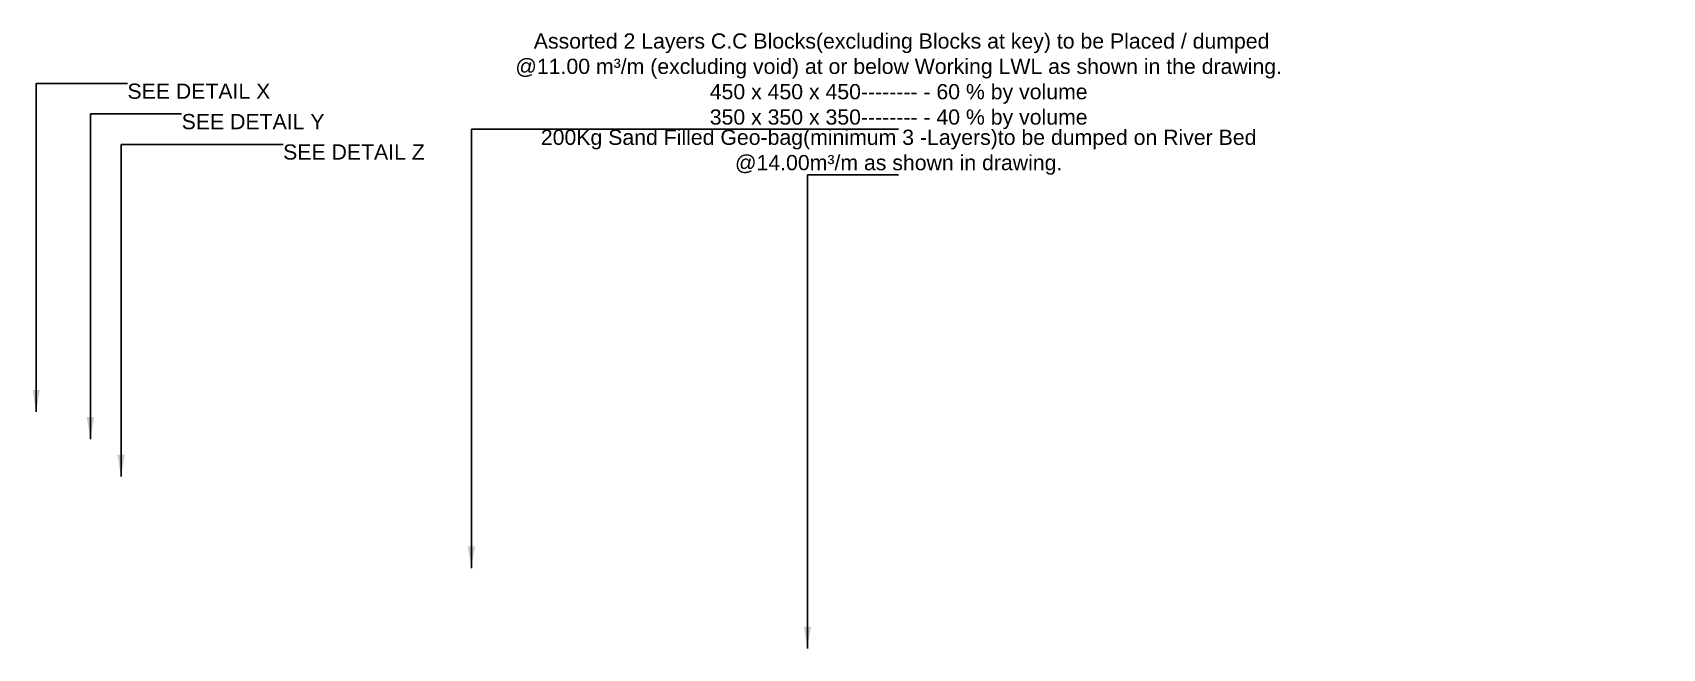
# Model space of a CAD drawing. Header units: inches. Extents: x 64995 to 402236, y -100918 to 204355.
# Drawn here: x 189869 to 195226, y 32201 to 34226 of the extents above; entities that cross this region are included whole.
import ezdxf

# ---------------------------------------------------------------- set-up
doc = ezdxf.new("R2010")
doc.units = ezdxf.units.IN
doc.header["$LTSCALE"] = 7
doc.header["$MEASUREMENT"] = 0
doc.layers.add('Cross Section Labels', color=7, linetype='Continuous', lineweight=9)
doc.styles.get("Standard").update_dxf_attribs({"font": 'arial.ttf'})
doc.dimstyles.get("Standard").update_dxf_attribs({"dimtxt": 0.18, "dimasz": 0.18, "dimexe": 0.18, "dimexo": 0.0625, "dimgap": 0.09, "dimtad": 0, "dimtih": 1, "dimtoh": 1, "dimdec": 4, "dimzin": 0, "dimdsep": 46, "dimtxsty": 'Standard', "dimcen": 0.09, "dimadec": 0, "dimazin": 0, "dimtfac": 1, "dimtdec": 4, "dimtofl": 0, "dimtmove": 0, "dimatfit": 3, "dimfxl": 1, "dimtolj": 1, "dimtzin": 0, "dimarcsym": 0})

msp = doc.modelspace()

# ---------------------------------------------------------------- texts
at = {"layer": 'Cross Section Labels', "char_height": 50}
for s, insert, attachment_point in [(' Assorted 2 Layers C.C Blocks(excluding Blocks at key) to be Placed / dumped^J@11.00 m³/m (excluding void) at or below Working LWL as shown in the drawing.^J450 x 450 x 450-------- - 60 % by volume^J350 x 350 x 350-------- - 40 % by volume', (192715.67025, 33908.53339), 8), ('SEE DETAIL X', (190180.34312, 34058.53339), 1), ('SEE DETAIL Y', (190358.59312, 33958.53339), 1), ('200Kg Sand Filled Geo-bag(minimum 3 -Layers)to be dumped on River Bed^J@14.00m³/m as shown in drawing.', (192715.67025, 33758.53339), 8), ('SEE DETAIL Z', (190692.09312, 33858.53339), 1)]:
    msp.add_mtext(s, dxfattribs=dict(at, insert=insert, attachment_point=attachment_point))

# ---------------------------------------------------------------- leaders
at = {"layer": 'Cross Section Labels', "annotation_type": 0, "has_hookline": 1, "hookline_direction": 0}
for points, text_width in [([(189880.34312, 32978.53339), (189880.34312, 34058.53339), (190180.25312, 34058.53339)], 466.13233), ([(190058.59312, 32889.40839), (190058.59312, 33958.53339), (190358.50312, 33958.53339)], 466.03001), ([(191310.95126, 32464.73884), (191310.95126, 33908.53339), (192715.58025, 33908.53339)], 2510.77763), ([(190159.21812, 32765.78339), (190159.21812, 33858.53339), (190692.00312, 33858.53339)], 460.91405), ([(192415.67025, 32200.72822), (192415.67025, 33758.53339), (192715.58025, 33758.53339)], 2345.7367)]:
    msp.add_leader(points, dimstyle='Standard', override={"dimasz": 72}, dxfattribs=dict(at, text_width=text_width))

doc.saveas('drawing.dxf')
